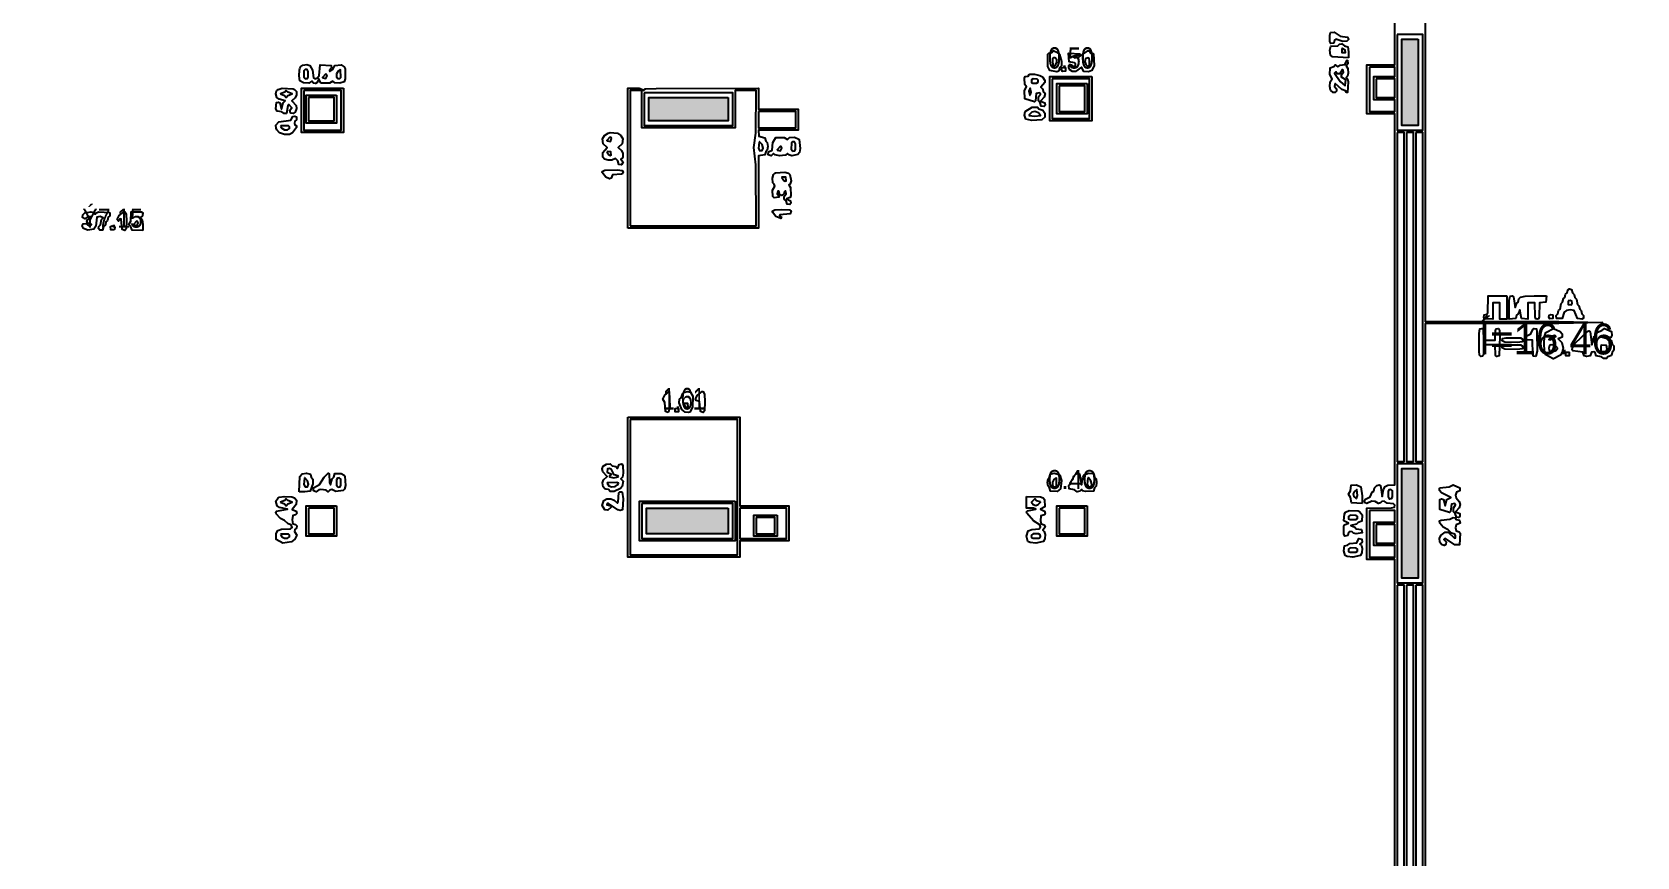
# Model space of a CAD drawing. Header units: millimetres. Extents: x 0 to 150324, y -100295 to 111760.
# Drawn here: x 43637 to 66946, y 31988 to 43958 of the extents above; entities that cross this region are included whole.
import ezdxf
from ezdxf.enums import TextEntityAlignment as Align

# ---------------------------------------------------------------- set-up
doc = ezdxf.new("R2010")
doc.units = ezdxf.units.MM
for name, color, linetype in [('A-PLAN-GRAPHICS', 7, 'Continuous'), ('A-RASTER-UNDERLAY', 8, 'Continuous'), ('A-TEXT-OCR', 3, 'Continuous'), ('A-WALLS-FILL', 9, 'Continuous'), ('A-WALLS-OUTLINE', 8, 'Continuous')]:
    doc.layers.add(name, color=color, linetype=linetype)
picture_1 = doc.add_image_def('image1.png', size_in_pixel=(2463, 3095))

msp = doc.modelspace()

# ---------------------------------------------------------------- hatches: boundary and pattern name
at = {"layer": 'A-WALLS-FILL'}
h = msp.add_hatch(color=9, dxfattribs=at)
h.paths.add_polyline_path([(50190, 13445), (50190, 13073), (49953, 13073), (49953, 13445), (50072, 13445)])
h.paths.add_polyline_path([(25840, 21302), (25840, 18220), (25603, 18220), (25603, 21302), (25722, 21302)])
h.paths.add_polyline_path([(64042, 21844), (64042, 18288), (63839, 18288), (63839, 21844), (63940, 21844)])
h.paths.add_polyline_path([(35391, 21370), (31801, 21370), (31801, 21878), (31936, 21878), (31936, 21505), (35221, 21505), (35221, 21810), (35391, 21810), (35391, 21590)])
h.paths.add_polyline_path([(57810, 21370), (54153, 21370), (54153, 21912), (54390, 21912), (54390, 21505), (57641, 21505), (57641, 21912), (57810, 21912), (57810, 21641)])
h.paths.add_polyline_path([(25840, 24181), (25840, 22487), (25603, 22487), (25603, 24181), (25722, 24181)])
h.paths.add_polyline_path([(64042, 24181), (64042, 22792), (63839, 22792), (63839, 24181), (63940, 24181)])
h.paths.add_polyline_path([(63771, 26077), (63771, 24350), (57810, 24350), (57810, 23165), (57676, 23168), (57569, 23196), (57269, 23199), (57269, 27805), (54390, 27805), (54390, 23199), (54153, 23199), (54153, 28042), (57269, 28042), (57269, 30717), (57506, 30717), (57506, 24486), (57878, 24486), (57878, 24587), (63534, 24587), (63534, 26077), (63652, 26077)])
h.paths.add_polyline_path([(25840, 26619), (26077, 26619), (26077, 24587), (31936, 24587), (31936, 23300), (31801, 23300), (31801, 24350), (25840, 24350), (25840, 25485)])
h.paths.add_polyline_path([(35323, 27838), (35323, 23300), (35086, 23300), (35086, 27601), (32241, 27601), (32241, 23300), (32139, 23300), (32139, 27838), (33731, 27838)])
h.paths.add_polyline_path([(41656, 24892), (41656, 25739), (41980, 25733), (42032, 25720), (42048, 25694), (42062, 24892), (41859, 24892)])
h.paths.add_polyline_path([(48091, 25739), (48091, 24892), (47650, 24892), (47650, 25739), (47871, 25739)])
h.paths.add_polyline_path([(36949, 25502), (36949, 25129), (35865, 25129), (35865, 25502), (36407, 25502)])
h.paths.add_polyline_path([(52900, 25129), (52900, 25502), (53786, 25499), (53959, 25477), (53980, 25403), (53983, 25129), (53442, 25129)])
h.paths.add_polyline_path([(26077, 34375), (26077, 29498), (25840, 29498), (25840, 34375), (25959, 34375)])
h.paths.add_polyline_path([(63771, 31056), (63771, 29769), (63534, 29769), (63534, 31056), (63652, 31056)])
h.paths.add_polyline_path([(32106, 30954), (32106, 30615), (26247, 30615), (26247, 30954), (29176, 30954)])
h.paths.add_polyline_path([(37050, 30954), (37050, 30615), (35797, 30615), (35797, 30954), (36424, 30954)])
h.paths.add_polyline_path([(53746, 31056), (53746, 30683), (52561, 30683), (52561, 31056), (53154, 31056)])
h.paths.add_polyline_path([(26077, 37490), (26077, 35560), (25840, 35560), (25840, 37490), (25959, 37490)])
h.paths.add_polyline_path([(63771, 37626), (63771, 36034), (63534, 36034), (63534, 37626), (63652, 37626)])
h.paths.add_polyline_path([(37016, 37050), (37016, 36678), (35865, 36678), (35865, 37050), (36441, 37050)])
h.paths.add_polyline_path([(53746, 37050), (53746, 36678), (52561, 36678), (52561, 37050), (53154, 37050)])
h.paths.add_polyline_path([(26077, 43451), (26077, 42469), (25840, 42469), (25840, 43451), (25959, 43451)])
h.paths.add_polyline_path([(63771, 43857), (63771, 42604), (63534, 42604), (63534, 43857), (63652, 43857)])
h.paths.add_polyline_path([(37016, 43011), (37016, 42672), (35865, 42672), (35865, 43011), (36441, 43011)])
h.paths.add_polyline_path([(53746, 43011), (53746, 42672), (52595, 42672), (52595, 43011), (53171, 43011)])
h.paths.add_polyline_path([(26077, 49750), (26077, 48429), (25840, 48429), (25840, 49750), (25959, 49750)])
h.paths.add_polyline_path([(37016, 49005), (37016, 48633), (35865, 48633), (35865, 49005), (36441, 49005)])
h.paths.add_polyline_path([(53746, 49005), (53746, 48633), (52595, 48633), (52595, 49005), (53171, 49005)])
h.paths.add_polyline_path([(63771, 51376), (63771, 48836), (63534, 48836), (63534, 51376), (63652, 51376)])
h.paths.add_polyline_path([(32410, 49141), (32410, 48937), (26247, 48937), (26247, 49141), (29329, 49141)])
h.paths.add_polyline_path([(26077, 52697), (26077, 51681), (25840, 51681), (25840, 52697), (25959, 52697)])
h.paths.add_polyline_path([(63534, 52764), (63537, 54342), (63545, 54655), (63566, 54816), (63568, 55169), (64956, 55169), (64956, 54932), (63771, 54932), (63771, 52764), (63652, 52764)])
h.paths.add_polyline_path([(41995, 54559), (41995, 53713), (41656, 53713), (41656, 54559), (41825, 54559)])
h.paths.add_polyline_path([(48023, 54559), (48023, 53713), (47650, 53713), (47650, 54559), (47837, 54559)])
h.paths.add_polyline_path([(37016, 54221), (35865, 54221), (35873, 54530), (35889, 54569), (35936, 54583), (37016, 54593), (37016, 54407)])
h.paths.add_polyline_path([(53746, 54593), (53746, 54221), (52595, 54221), (52595, 54593), (53171, 54593)])
h.paths.add_polyline_path([(25265, 55169), (26077, 55169), (26077, 54627), (25840, 54627), (25840, 54932), (25265, 54932), (25265, 55050)])
h.paths.add_polyline_path([(22860, 54932), (22860, 58894), (25840, 58894), (25840, 59707), (26077, 59707), (26077, 58657), (23097, 58657), (23097, 55169), (24113, 55169), (24113, 54932), (23487, 54932)])
h.paths.add_polyline_path([(63737, 59944), (63974, 59944), (63974, 58860), (66988, 58860), (66988, 54932), (66142, 54932), (66142, 55135), (66751, 55135), (66751, 58623), (63737, 58623), (63737, 59284)])
h.paths.add_polyline_path([(29159, 55440), (29159, 55338), (26247, 55338), (26247, 55440), (27703, 55440)])
h.paths.add_polyline_path([(35425, 55440), (35425, 55338), (29701, 55338), (29701, 55440), (32563, 55440)])
h.paths.add_polyline_path([(35933, 56422), (35933, 55338), (35594, 55338), (35594, 56422), (35763, 56422)])
h.paths.add_polyline_path([(35933, 57878), (35594, 57878), (35594, 76640), (26077, 76640), (26077, 74778), (25840, 74778), (25840, 76945), (25129, 76945), (25129, 77182), (26247, 77182), (26247, 76877), (35729, 76877), (35729, 76979), (35933, 76979), (35933, 76877), (40505, 76877), (40505, 76640), (35933, 76640), (35933, 67259)])
h.paths.add_polyline_path([(68512, 66853), (68851, 66853), (68851, 58454), (71696, 58454), (71696, 58318), (68851, 58318), (68851, 57980), (68758, 57988), (68749, 58081), (68512, 58081), (68512, 62467)])
h.paths.add_polyline_path([(54356, 58014), (54119, 58014), (54116, 58583), (54107, 58646), (54076, 58666), (54063, 58902), (54051, 76606), (50758, 76608), (48903, 76638), (45381, 76640), (45381, 76877), (49014, 76875), (51084, 76845), (54966, 76843), (54966, 76606), (54356, 76606), (54356, 64855), (54153, 64855), (54153, 64381), (54356, 64381), (54356, 58454), (54830, 58454), (54830, 58318), (54356, 58318), (54356, 58166)])
h.paths.add_polyline_path([(60079, 58454), (60079, 58318), (56015, 58318), (56015, 58454), (58047, 58454)])
h.paths.add_polyline_path([(63771, 58454), (63771, 58318), (60655, 58318), (60655, 58454), (62213, 58454)])
h.paths.add_polyline_path([(32512, 58488), (32512, 58386), (26247, 58386), (26247, 58488), (29379, 58488)])
h.paths.add_polyline_path([(35425, 58488), (35425, 58386), (33562, 58386), (33562, 58488), (34493, 58488)])
h.paths.add_polyline_path([(26077, 65634), (26077, 63195), (25840, 63195), (25840, 65634), (25959, 65634)])
h.paths.add_polyline_path([(63974, 64855), (63974, 63432), (63737, 63432), (63737, 64855), (63856, 64855)])
h.paths.add_polyline_path([(45381, 65871), (45381, 65634), (42672, 65634), (42672, 65871), (44027, 65871)])
h.paths.add_polyline_path([(63974, 66480), (63974, 65938), (63737, 65938), (63737, 66480), (63856, 66480)])
h.paths.add_polyline_path([(71188, 76437), (71188, 66074), (71086, 66074), (71086, 76437), (71137, 76437)])
h.paths.add_polyline_path([(26077, 71323), (26077, 69122), (25840, 69122), (25840, 71323), (25959, 71323)])
h.paths.add_polyline_path([(63974, 71730), (63974, 69935), (63737, 69935), (63737, 71730), (63856, 71730)])
h.paths.add_polyline_path([(56151, 76843), (63974, 76843), (63974, 75218), (63737, 75218), (63737, 76606), (56151, 76606), (56151, 76725)])
h.paths.add_polyline_path([(42266, 76132), (42266, 76471), (42425, 76468), (42467, 76454), (42490, 76422), (42503, 76132), (42384, 76132)])
h.paths.add_polyline_path([(47549, 76471), (47549, 76132), (47312, 76132), (47312, 76471), (47430, 76471)])
h.paths.add_polyline_path([(74337, 76843), (74337, 76606), (70477, 76606), (70477, 76843), (72407, 76843)])
h.paths.add_polyline_path([(41758, 86631), (41995, 86631), (41995, 76877), (44196, 76877), (44196, 76640), (41656, 76640), (41656, 76877), (41758, 76877), (41758, 81754)])
h.paths.add_polyline_path([(22725, 79417), (22962, 79417), (22962, 77182), (23978, 77182), (23978, 76945), (22725, 76945), (22725, 78181)])
h.paths.add_polyline_path([(23470, 78334), (23470, 78097), (23131, 78097), (23131, 78334), (23300, 78334)])
h.paths.add_polyline_path([(41588, 78334), (41588, 78097), (41283, 78097), (41283, 78334), (41436, 78334)])
h.paths.add_polyline_path([(22725, 81585), (22725, 91000), (24282, 91000), (24282, 90763), (22962, 90763), (22962, 81585), (22843, 81585)])
h.paths.add_polyline_path([(51545, 84836), (51545, 81957), (51308, 81957), (51308, 84836), (51427, 84836)])
h.paths.add_polyline_path([(19643, 84159), (19643, 82431), (19507, 82431), (19507, 84159), (19575, 84159)])
h.paths.add_polyline_path([(23436, 84497), (23436, 84260), (23131, 84260), (23131, 84497), (23283, 84497)])
h.paths.add_polyline_path([(41588, 84497), (41588, 84260), (41283, 84260), (41283, 84497), (41436, 84497)])
h.paths.add_polyline_path([(51139, 84497), (51139, 84260), (50834, 84260), (50834, 84497), (50986, 84497)])
h.paths.add_polyline_path([(35120, 91000), (41995, 91000), (41995, 88629), (41758, 88629), (41758, 90763), (35120, 90763), (35120, 90881)])
h.paths.add_polyline_path([(23470, 90593), (23470, 90289), (23131, 90289), (23131, 90593), (23300, 90593)])
h.paths.add_polyline_path([(29464, 90593), (29464, 90289), (29227, 90289), (29227, 90593), (29345, 90593)])
h.paths.add_polyline_path([(35458, 90593), (35458, 90289), (35255, 90289), (35255, 90593), (35357, 90593)])
h.paths.add_polyline_path([(38473, 90593), (38473, 90289), (38235, 90289), (38235, 90593), (38354, 90593)])
h.paths.add_polyline_path([(41588, 90593), (41588, 90289), (41250, 90289), (41250, 90593), (41419, 90593)])
h.paths.add_polyline_path([(19643, 91000), (19643, 90763), (15917, 90763), (15917, 91000), (17780, 91000)])
h.paths.add_polyline_path([(29566, 91000), (29566, 90763), (26247, 90763), (26247, 91000), (27906, 91000)])
h.paths.add_polyline_path([(33155, 91000), (33155, 90763), (31530, 90763), (31530, 91000), (32343, 91000)])
h.paths.add_polyline_path([(37863, 99941), (37863, 99703), (34578, 99703), (34578, 99941), (36220, 99941)])

# ---------------------------------------------------------------- linework, layer by layer
at = {"layer": 'A-PLAN-GRAPHICS'}
for points in [[(63873, 49208), (63873, 39759), (65811, 39758), (66446, 39743), (65811, 39727), (63873, 39726), (63873, 24282), (64143, 24282), (64143, 23029), (65397, 23029), (65397, 20388), (64143, 20388), (64143, 18762), (66107, 18761), (66751, 18745), (66107, 18730), (64143, 18728), (64139, 10613)], [(63432, 30954), (63432, 36305), (63026, 36305), (63026, 37050), (63383, 37053), (63425, 37063), (63432, 37092), (63413, 37114), (63317, 37123), (63274, 37151), (63243, 37148), (63223, 37125), (63195, 37118), (63146, 37147), (63095, 37151), (63026, 37118), (63000, 37126), (62992, 37152), (63006, 37182), (63073, 37214), (63099, 37279), (63124, 37298), (63137, 37345), (63171, 37379), (63202, 37389), (63221, 37378), (63246, 37219), (63267, 37321), (63289, 37363), (63331, 37385), (63432, 37389), (63432, 42774), (63026, 42774), (63026, 43485), (63432, 43485), (63432, 48903)]]:
    msp.add_lwpolyline(points, dxfattribs=at)
for points in [[(62755, 43850), (62735, 43827), (62676, 43824), (62573, 43856), (62555, 43841), (62543, 43798), (62503, 43791), (62486, 43824), (62485, 43914), (62495, 43953), (62548, 43957), (62636, 43899), (62743, 43885), (62755, 43857)], [(63466, 43925), (63466, 42537), (63839, 42537), (63839, 43925), (63652, 43925)], [(58475, 43688), (58522, 43668), (58560, 43631), (58590, 43533), (58588, 43467), (58560, 43441), (58548, 43393), (58519, 43384), (58417, 43401), (58392, 43457), (58392, 43636), (58405, 43652), (58447, 43661), (58466, 43687)], [(59055, 43644), (59061, 43476), (59031, 43402), (58979, 43384), (58912, 43387), (58881, 43451), (58794, 43387), (58749, 43387), (58712, 43409), (58693, 43444), (58696, 43473), (58730, 43483), (58773, 43451), (58787, 43460), (58792, 43492), (58777, 43514), (58698, 43529), (58691, 43654), (58856, 43643), (58845, 43625), (58764, 43611), (58761, 43594), (58779, 43585), (58845, 43601), (58973, 43688), (58990, 43685), (59006, 43659), (59050, 43649)], [(62755, 43586), (62526, 43599), (62498, 43622), (62484, 43696), (62499, 43752), (62600, 43761), (62629, 43785), (62659, 43789), (62697, 43761), (62746, 43747), (62755, 43671)], [(62661, 43718), (62662, 43663), (62715, 43660), (62707, 43694), (62666, 43720)], [(47524, 43429), (47539, 43461), (47569, 43479), (47626, 43486), (47673, 43472), (47711, 43404), (47724, 43297), (47745, 43282), (47782, 43294), (47807, 43329), (47820, 43485), (47980, 43476), (47988, 43442), (47956, 43403), (47964, 43389), (48005, 43415), (48032, 43476), (48127, 43481), (48169, 43456), (48185, 43424), (48186, 43279), (48168, 43238), (48106, 43216), (48034, 43221), (48006, 43248), (47956, 43218), (47843, 43217), (47824, 43228), (47803, 43282), (47780, 43228), (47755, 43214), (47725, 43219), (47701, 43248), (47657, 43218), (47579, 43220), (47528, 43253), (47516, 43323), (47520, 43406)], [(47609, 43282), (47636, 43286), (47648, 43310), (47648, 43389), (47631, 43415), (47602, 43415), (47586, 43398), (47585, 43310), (47602, 43283)], [(48112, 43415), (48081, 43393), (48059, 43352), (48059, 43310), (48079, 43284), (48105, 43283), (48121, 43301), (48117, 43413)], [(58466, 43453), (58497, 43475), (58520, 43516), (58520, 43558), (58499, 43584), (58473, 43585), (58458, 43567), (58462, 43455)], [(58649, 43442), (58649, 43392), (58602, 43389), (58590, 43411), (58595, 43439), (58617, 43451), (58645, 43446)], [(58981, 43454), (58994, 43483), (58995, 43547), (58989, 43574), (58970, 43586), (58935, 43570), (58927, 43532), (58940, 43489), (58975, 43454)], [(62744, 43551), (62750, 43499), (62721, 43468), (62749, 43432), (62754, 43362), (62743, 43320), (62721, 43299), (62741, 43280), (62751, 43238), (62745, 43084), (62730, 43080), (62712, 43107), (62659, 43127), (62563, 43212), (62553, 43169), (62581, 43136), (62584, 43101), (62566, 43082), (62537, 43082), (62498, 43115), (62486, 43167), (62490, 43235), (62518, 43282), (62487, 43343), (62490, 43438), (62546, 43460), (62566, 43483), (62603, 43453), (62634, 43479), (62706, 43489), (62738, 43553)], [(62710, 43182), (62717, 43266), (62655, 43303), (62658, 43339), (62687, 43378), (62682, 43407), (62668, 43417), (62631, 43352), (62593, 43354), (62571, 43381), (62553, 43364), (62638, 43243), (62708, 43181)], [(63060, 43451), (63060, 42807), (63432, 42807), (63432, 42977), (63127, 42977), (63127, 43315), (63432, 43315), (63432, 43451), (63246, 43451)], [(47447, 43127), (47476, 43094), (47479, 43047), (47456, 43003), (47408, 42960), (47471, 42892), (47478, 42851), (47458, 42797), (47427, 42777), (47390, 42780), (47382, 42826), (47412, 42861), (47364, 42907), (47350, 42890), (47331, 42778), (47296, 42775), (47263, 42802), (47195, 42810), (47177, 42844), (47186, 42935), (47217, 42943), (47237, 42932), (47261, 42841), (47285, 42933), (47312, 42960), (47225, 42986), (47193, 43011), (47176, 43061), (47188, 43107), (47210, 43127), (47270, 43143), (47431, 43134)], [(48158, 43146), (48158, 42503), (47549, 42503), (47549, 43146), (47854, 43146)], [(47855, 43294), (47905, 43285), (47921, 43326), (47913, 43345), (47897, 43347), (47855, 43299)], [(52290, 41114), (52290, 43146), (52455, 43143), (52493, 43132), (52510, 43112), (52548, 43134), (52700, 43142), (54187, 43146), (54187, 42841), (54762, 42841), (54762, 42537), (54187, 42537), (54192, 42448), (54282, 42424), (54293, 42377), (54315, 42354), (54322, 42299), (54315, 42245), (54293, 42222), (54282, 42175), (54187, 42164), (54187, 41114), (53238, 41114)], [(58131, 43348), (58197, 43350), (58274, 43330), (58311, 43308), (58348, 43257), (58345, 43227), (58290, 43161), (58312, 43136), (58325, 43085), (58351, 43065), (58336, 43012), (58285, 42956), (58347, 42931), (58351, 42897), (58336, 42878), (58293, 42884), (58280, 42933), (58254, 42960), (58256, 43017), (58284, 43059), (58269, 43076), (58223, 43066), (58213, 42962), (58197, 42945), (58054, 42988), (58051, 43113), (58081, 43163), (58054, 43199), (58049, 43288), (58062, 43312), (58105, 43320), (58120, 43342)], [(58132, 43045), (58149, 43087), (58135, 43145), (58115, 43104), (58129, 43045)], [(58151, 43261), (58153, 43229), (58171, 43216), (58228, 43216), (58249, 43234), (58249, 43261), (58235, 43277), (58179, 43281), (58153, 43267)], [(59030, 43315), (59030, 42672), (58420, 42672), (58420, 43315), (58725, 43315)], [(58454, 43282), (58454, 42706), (58996, 42706), (58996, 43282), (58725, 43282)], [(58962, 43214), (58962, 42774), (58522, 42774), (58522, 43214), (58742, 43214)], [(58555, 43180), (58555, 42807), (58928, 42807), (58928, 43180), (58742, 43180)], [(63161, 43282), (63161, 43011), (63432, 43011), (63432, 43282), (63297, 43282)], [(47244, 43061), (47305, 43038), (47329, 43011), (47352, 43038), (47413, 43061), (47351, 43087), (47329, 43112), (47307, 43087), (47244, 43064)], [(47583, 43112), (47583, 42537), (48125, 42537), (48125, 43112), (47854, 43112)], [(48057, 43045), (48057, 42638), (47617, 42638), (47617, 43045), (47837, 43045)], [(47650, 43011), (47650, 42672), (48023, 42672), (48023, 43011), (47837, 43011)], [(52324, 41148), (54153, 41148), (54148, 42033), (54119, 42283), (54148, 42494), (54153, 43112), (53848, 43112), (53848, 42570), (52493, 42570), (52493, 43112), (52324, 43112), (52324, 42130)], [(52527, 43078), (52527, 42604), (53814, 42604), (53814, 43078), (53171, 43078)], [(47180, 42562), (47175, 42606), (47219, 42654), (47397, 42678), (47426, 42734), (47454, 42739), (47476, 42728), (47478, 42686), (47454, 42665), (47447, 42638), (47454, 42611), (47478, 42599), (47479, 42573), (47421, 42495), (47376, 42474), (47301, 42470), (47232, 42496), (47193, 42538)], [(54187, 42807), (54187, 42570), (54729, 42570), (54729, 42807), (54458, 42807)], [(58069, 42697), (58049, 42751), (58063, 42805), (58164, 42870), (58241, 42868), (58258, 42846), (58320, 42824), (58348, 42782), (58347, 42724), (58301, 42684), (58158, 42674), (58069, 42697)], [(58115, 42749), (58200, 42740), (58285, 42749), (58255, 42787), (58200, 42807), (58156, 42794), (58117, 42757)], [(47246, 42593), (47265, 42562), (47305, 42539), (47349, 42539), (47377, 42559), (47378, 42585), (47360, 42600), (47249, 42597)], [(52034, 42499), (52138, 42490), (52188, 42457), (52216, 42411), (52206, 42337), (52149, 42283), (52197, 42239), (52218, 42196), (52216, 42139), (52189, 42113), (52223, 42070), (52199, 42030), (52161, 42039), (52143, 42090), (52109, 42123), (52060, 42100), (52004, 42098), (51953, 42112), (51926, 42144), (51926, 42213), (51991, 42283), (51934, 42337), (51924, 42411), (51952, 42457), (52002, 42490)], [(51987, 42380), (52036, 42370), (52053, 42412), (52045, 42431), (52029, 42432), (51986, 42385)], [(54780, 42399), (54795, 42269), (54784, 42209), (54761, 42180), (54671, 42165), (54627, 42177), (54610, 42198), (54579, 42172), (54494, 42164), (54430, 42175), (54407, 42198), (54374, 42165), (54328, 42179), (54331, 42223), (54384, 42244), (54397, 42354), (54438, 42429), (54560, 42431), (54610, 42401), (54638, 42427), (54710, 42433), (54776, 42405)], [(63466, 42503), (63466, 37727), (63568, 37727), (63568, 42503), (63517, 42503)], [(63602, 42503), (63602, 37727), (63703, 37727), (63703, 42503), (63652, 42503)], [(63737, 42503), (63737, 37727), (63839, 37727), (63839, 42503), (63788, 42503)], [(51987, 42219), (52014, 42176), (52035, 42165), (52048, 42172), (52045, 42223), (51989, 42224)], [(54196, 42367), (54187, 42271), (54206, 42233), (54243, 42238), (54254, 42275), (54241, 42325), (54204, 42366)], [(54459, 42244), (54509, 42235), (54525, 42276), (54517, 42296), (54501, 42297), (54459, 42250)], [(54687, 42232), (54714, 42236), (54727, 42260), (54727, 42339), (54709, 42366), (54680, 42366), (54665, 42348), (54663, 42260), (54680, 42233)], [(51916, 41934), (51957, 41955), (52140, 41960), (52209, 41952), (52222, 41927), (52218, 41907), (52199, 41897), (52068, 41887), (52048, 41837), (52022, 41827), (51970, 41854), (51916, 41922)], [(54435, 41914), (54570, 41924), (54624, 41911), (54645, 41892), (54660, 41801), (54647, 41757), (54627, 41741), (54655, 41701), (54659, 41588), (54647, 41559), (54593, 41537), (54655, 41508), (54659, 41474), (54644, 41456), (54602, 41461), (54588, 41511), (54562, 41534), (54562, 41574), (54592, 41611), (54579, 41656), (54564, 41646), (54554, 41600), (54525, 41588), (54500, 41597), (54485, 41649), (54467, 41652), (54458, 41611), (54490, 41579), (54482, 41561), (54417, 41555), (54394, 41571), (54393, 41662), (54424, 41724), (54417, 41751), (54395, 41770), (54392, 41840), (54407, 41892), (54426, 41911)], [(54527, 41847), (54554, 41804), (54575, 41793), (54588, 41800), (54585, 41851), (54529, 41851)], [(44767, 41338), (44767, 41293), (44743, 41274), (44733, 41226), (44709, 41206), (44701, 41162), (44675, 41138), (44658, 41086), (44619, 41083), (44603, 41108), (44607, 41138), (44631, 41163), (44643, 41240), (44670, 41264), (44628, 41283), (44576, 41273), (44562, 41144), (44533, 41096), (44445, 41083), (44386, 41106), (44366, 41148), (44380, 41177), (44419, 41179), (44461, 41148), (44501, 41165), (44445, 41187), (44433, 41209), (44442, 41241), (44494, 41257), (44494, 41277), (44451, 41282), (44405, 41250), (44369, 41267), (44373, 41305), (44401, 41335), (44491, 41350), (44535, 41338), (44552, 41317), (44569, 41337), (44607, 41348), (44762, 41342)], [(44981, 41353), (45003, 41317), (45009, 41216), (45004, 41101), (44983, 41081), (44947, 41095), (44929, 41245), (44914, 41246), (44893, 41216), (44873, 41237), (44903, 41297), (44969, 41352)], [(45246, 41080), (45092, 41086), (45068, 41143), (45043, 41165), (45073, 41215), (45077, 41351), (45161, 41351), (45222, 41348), (45244, 41333), (45240, 41293), (45212, 41267), (45238, 41236), (45246, 41164)], [(54388, 41358), (54424, 41379), (54525, 41385), (54640, 41380), (54660, 41360), (54646, 41323), (54496, 41306), (54495, 41290), (54524, 41272), (54512, 41251), (54440, 41281), (54389, 41346)], [(44831, 41089), (44780, 41089), (44777, 41136), (44799, 41148), (44827, 41143), (44839, 41121), (44834, 41092)], [(45112, 41161), (45162, 41151), (45178, 41192), (45170, 41212), (45154, 41213), (45112, 41166)], [(65058, 40132), (65058, 39793), (64956, 39793), (64956, 40030), (64855, 40030), (64855, 39793), (64747, 39795), (64721, 39813), (64728, 39853), (64769, 39863), (64782, 39882), (64787, 40132), (64922, 40132)], [(65634, 40132), (65625, 40039), (65532, 40030), (65529, 39824), (65519, 39799), (65498, 39793), (65477, 39799), (65467, 39824), (65464, 40030), (65363, 40030), (65363, 39793), (65268, 39803), (65244, 39929), (65220, 39868), (65198, 39851), (65187, 39804), (65092, 39793), (65093, 40069), (65104, 40125), (65134, 40132), (65154, 40117), (65176, 39963), (65200, 40024), (65224, 40041), (65233, 40088), (65254, 40110), (65324, 40127), (65455, 40132)], [(65776, 39804), (65772, 39847), (65796, 39868), (65808, 39919), (65830, 39939), (65844, 40021), (65866, 40040), (65878, 40092), (65900, 40108), (65910, 40156), (65933, 40176), (65941, 40217), (65966, 40233), (65998, 40225), (66011, 40176), (66037, 40152), (66045, 40108), (66069, 40083), (66081, 40006), (66103, 39987), (66115, 39935), (66137, 39919), (66147, 39871), (66172, 39847), (66172, 39808), (66145, 39794), (66084, 39800), (66033, 39919), (65980, 39929), (65925, 39920), (65888, 39895), (65861, 39801), (65780, 39800)], [(65727, 39853), (65727, 39802), (65680, 39799), (65668, 39821), (65673, 39849), (65695, 39861), (65723, 39856)], [(65947, 40056), (65947, 40005), (65994, 40002), (66006, 40024), (66001, 40052), (65979, 40064), (65951, 40059)], [(64938, 39655), (64951, 39628), (64956, 39549), (64944, 39259), (64914, 39252), (64894, 39266), (64889, 39421), (64719, 39421), (64716, 39275), (64706, 39256), (64677, 39252), (64660, 39268), (64653, 39326), (64653, 39583), (64664, 39650), (64693, 39657), (64713, 39643), (64719, 39489), (64889, 39489), (64892, 39635), (64902, 39653), (64931, 39657)], [(65473, 39252), (65443, 39257), (65433, 39282), (65430, 39489), (65351, 39491), (65329, 39515), (65336, 39547), (65406, 39580), (65434, 39644), (65453, 39657), (65486, 39650), (65495, 39609), (65497, 39326), (65480, 39254)], [(65730, 39218), (65624, 39276), (65605, 39335), (65600, 39438), (65605, 39541), (65624, 39599), (65735, 39658), (65832, 39611), (65863, 39578), (65863, 39532), (65803, 39509), (65854, 39454), (65873, 39373), (65863, 39315), (65836, 39270), (65735, 39218)], [(66004, 39346), (66009, 39383), (66046, 39439), (66233, 39616), (66249, 39621), (66269, 39606), (66294, 39421), (66325, 39540), (66375, 39605), (66436, 39627), (66475, 39658), (66575, 39613), (66581, 39553), (66567, 39526), (66528, 39526), (66479, 39555), (66413, 39539), (66499, 39517), (66524, 39494), (66570, 39483), (66587, 39431), (66611, 39406), (66612, 39340), (66587, 39309), (66576, 39264), (66524, 39246), (66504, 39223), (66465, 39219), (66431, 39246), (66355, 39259), (66339, 39307), (66323, 39318), (66286, 39311), (66266, 39259), (66215, 39252), (66182, 39262), (66161, 39313), (66014, 39334)], [(65295, 39489), (65282, 39463), (65213, 39455), (65028, 39458), (64991, 39480), (64996, 39510), (65047, 39521), (65257, 39520), (65294, 39497)], [(65295, 39387), (65282, 39361), (65213, 39354), (65028, 39356), (64991, 39378), (64996, 39408), (65047, 39419), (65257, 39418), (65294, 39395)], [(65792, 39376), (65760, 39411), (65701, 39421), (65675, 39412), (65667, 39370), (65675, 39328), (65701, 39319), (65763, 39333), (65792, 39365)], [(65768, 39546), (65750, 39556), (65710, 39546), (65669, 39496), (65692, 39490), (65708, 39515), (65769, 39539)], [(66421, 39412), (66421, 39328), (66501, 39324), (66514, 39358), (66506, 39412), (66426, 39416)], [(65964, 39311), (65964, 39260), (65913, 39260), (65913, 39311), (65960, 39314)], [(52874, 38439), (52838, 38453), (52827, 38583), (52798, 38629), (52828, 38689), (52890, 38743), (52899, 38521), (52881, 38441)], [(53169, 38436), (53124, 38442), (53073, 38481), (53035, 38577), (53038, 38629), (53064, 38650), (53087, 38711), (53117, 38734), (53154, 38743), (53200, 38732), (53232, 38674), (53230, 38513), (53189, 38444)], [(53381, 38745), (53402, 38705), (53408, 38591), (53403, 38462), (53382, 38439), (53346, 38453), (53331, 38599), (53284, 38613), (53274, 38636), (53300, 38687), (53368, 38744)], [(53027, 38498), (53027, 38447), (52976, 38447), (52976, 38498), (53023, 38501)], [(53104, 38562), (53132, 38519), (53153, 38508), (53166, 38515), (53162, 38566), (53107, 38566)], [(52290, 38371), (53916, 38371), (53916, 37084), (54627, 37084), (54627, 36576), (53916, 36576), (53916, 36339), (52290, 36339), (52290, 37355)], [(52324, 38337), (52324, 36373), (53882, 36373), (53882, 38337), (53103, 38337)], [(47515, 37287), (47528, 37511), (47561, 37548), (47624, 37558), (47681, 37544), (47689, 37500), (47713, 37471), (47717, 37401), (47676, 37296), (47600, 37287)], [(48178, 37515), (48190, 37378), (48176, 37324), (48157, 37304), (48049, 37289), (47990, 37321), (47960, 37312), (47938, 37287), (47909, 37312), (47833, 37321), (47800, 37316), (47763, 37288), (47724, 37299), (47726, 37345), (47810, 37395), (47881, 37500), (47939, 37556), (47950, 37549), (47958, 37424), (47972, 37389), (47994, 37475), (48018, 37500), (48035, 37552), (48127, 37554), (48169, 37529)], [(51955, 37332), (51930, 37360), (51922, 37419), (51938, 37459), (51991, 37507), (51926, 37577), (51919, 37619), (51932, 37658), (51978, 37688), (52034, 37692), (52063, 37665), (52114, 37653), (52138, 37626), (52163, 37685), (52204, 37692), (52219, 37667), (52221, 37558), (52212, 37498), (52189, 37473), (52222, 37439), (52208, 37364), (52182, 37334), (52093, 37289), (52034, 37292), (52008, 37318), (51972, 37324)], [(52154, 37505), (52145, 37519), (52093, 37535), (52053, 37609), (52022, 37625), (51996, 37620), (51991, 37570), (52053, 37544), (52022, 37517), (52023, 37502), (52087, 37490), (52151, 37502)], [(58566, 37529), (58589, 37452), (58575, 37330), (58524, 37291), (58427, 37297), (58415, 37345), (58393, 37368), (58386, 37423), (58393, 37477), (58415, 37500), (58424, 37544), (58480, 37558), (58555, 37540)], [(59056, 37548), (59068, 37500), (59090, 37477), (59097, 37423), (59090, 37368), (59068, 37345), (59055, 37296), (58939, 37289), (58894, 37301), (58877, 37321), (58855, 37296), (58815, 37288), (58778, 37316), (58702, 37328), (58696, 37379), (58720, 37399), (58728, 37443), (58754, 37464), (58768, 37514), (58802, 37548), (58834, 37558), (58852, 37547), (58877, 37389), (58898, 37490), (58920, 37532), (58981, 37557), (59052, 37552)], [(63466, 37694), (63466, 35966), (63839, 35966), (63839, 37694), (63652, 37694)], [(47592, 37490), (47583, 37394), (47602, 37357), (47639, 37361), (47650, 37398), (47637, 37448), (47600, 37489)], [(48083, 37355), (48110, 37359), (48123, 37383), (48121, 37471), (48098, 37490), (48071, 37486), (48059, 37462), (48059, 37383), (48076, 37357)], [(51988, 37412), (52016, 37372), (52053, 37358), (52108, 37364), (52140, 37390), (52152, 37411), (52130, 37420), (51992, 37416)], [(58509, 37488), (58478, 37466), (58456, 37426), (58456, 37383), (58476, 37357), (58502, 37357), (58518, 37374), (58514, 37486)], [(58972, 37490), (58963, 37394), (58981, 37357), (59018, 37361), (59030, 37398), (59016, 37448), (58979, 37489)], [(62958, 37118), (62800, 37125), (62784, 37205), (62755, 37253), (62784, 37302), (62798, 37381), (62874, 37388), (62937, 37358), (62958, 37229)], [(62875, 37188), (62890, 37234), (62878, 37319), (62839, 37288), (62824, 37255), (62836, 37220), (62869, 37189)], [(63357, 37186), (63384, 37190), (63396, 37214), (63395, 37302), (63372, 37321), (63345, 37317), (63333, 37293), (63333, 37214), (63350, 37187)], [(64082, 37343), (64220, 37360), (64279, 37389), (64375, 37343), (64375, 37299), (64324, 37281), (64313, 37240), (64322, 37199), (64367, 37146), (64381, 37101), (64367, 37056), (64313, 36996), (64372, 36974), (64375, 36927), (64353, 36915), (64325, 36920), (64308, 36972), (64284, 36995), (64282, 37050), (64313, 37098), (64297, 37115), (64251, 37105), (64241, 37002), (64226, 36984), (64083, 37028), (64085, 37177), (64110, 37186), (64136, 37175), (64160, 37084), (64184, 37175), (64245, 37203), (64110, 37270), (64080, 37307), (64078, 37339)], [(47226, 37208), (47297, 37219), (47412, 37213), (47448, 37200), (47476, 37166), (47475, 37103), (47413, 37029), (47473, 37008), (47480, 36970), (47464, 36952), (47423, 36941), (47413, 36881), (47423, 36821), (47464, 36810), (47480, 36791), (47478, 36759), (47454, 36739), (47447, 36711), (47481, 36657), (47451, 36597), (47403, 36561), (47278, 36540), (47180, 36594), (47180, 36680), (47206, 36723), (47261, 36742), (47388, 36749), (47413, 36771), (47402, 36807), (47355, 36823), (47305, 36871), (47245, 36898), (47184, 36966), (47176, 36990), (47187, 37008), (47346, 37033), (47231, 37058), (47195, 37082), (47178, 37152), (47210, 37201)], [(47244, 37135), (47305, 37111), (47329, 37084), (47352, 37111), (47413, 37135), (47351, 37160), (47329, 37186), (47307, 37160), (47244, 37138)], [(48057, 37084), (48057, 36644), (47617, 36644), (47617, 37084), (47837, 37084)], [(52210, 37281), (52222, 37186), (52213, 37025), (52178, 37016), (52143, 37025), (52008, 37118), (51991, 37115), (51987, 37096), (52045, 37081), (52049, 37064), (52001, 37021), (51956, 37027), (51919, 37089), (51942, 37161), (51987, 37183), (52045, 37183), (52093, 37163), (52138, 37120), (52151, 37141), (52161, 37272), (52174, 37285), (52204, 37285)], [(53848, 37152), (53848, 36576), (52459, 36576), (52459, 37152), (53154, 37152)], [(52493, 37118), (52493, 36610), (53814, 36610), (53814, 37118), (53154, 37118)], [(58081, 37219), (58284, 37213), (58321, 37198), (58342, 37173), (58348, 37068), (58285, 37033), (58344, 37008), (58351, 36970), (58340, 36954), (58291, 36936), (58285, 36865), (58294, 36821), (58338, 36807), (58353, 36772), (58318, 36728), (58339, 36712), (58351, 36668), (58347, 36610), (58328, 36566), (58214, 36543), (58134, 36552), (58102, 36567), (58082, 36645), (58106, 36721), (58156, 36741), (58263, 36749), (58285, 36779), (58274, 36807), (58182, 36866), (58085, 36977), (58082, 36996), (58097, 37010), (58217, 37033), (58180, 37048), (58081, 37050), (58081, 37135)], [(58283, 37142), (58227, 37158), (58202, 37183), (58154, 37138), (58177, 37103), (58214, 37086), (58251, 37100), (58283, 37138)], [(58962, 37084), (58962, 36644), (58522, 36644), (58522, 37084), (58742, 37084)], [(47650, 37050), (47650, 36678), (48023, 36678), (48023, 37050), (47837, 37050)], [(53916, 37050), (53916, 36610), (54593, 36610), (54593, 37050), (54254, 37050)], [(54458, 36949), (54458, 36644), (54119, 36644), (54119, 36949), (54288, 36949)], [(54153, 36915), (54153, 36678), (54424, 36678), (54424, 36915), (54288, 36915)], [(58555, 37050), (58555, 36678), (58928, 36678), (58928, 37050), (58742, 37050)], [(62915, 37002), (62954, 36951), (62952, 36859), (62900, 36842), (62875, 36818), (62789, 36796), (62847, 36774), (62871, 36750), (62948, 36738), (62954, 36692), (62869, 36678), (62830, 36687), (62809, 36708), (62777, 36710), (62758, 36695), (62746, 36652), (62706, 36645), (62689, 36678), (62691, 36790), (62701, 36809), (62755, 36830), (62691, 36865), (62697, 36968), (62716, 36993), (62769, 37013), (62898, 37009)], [(62755, 36922), (62759, 36895), (62783, 36883), (62862, 36883), (62889, 36900), (62889, 36929), (62871, 36945), (62783, 36947), (62757, 36929)], [(63060, 37016), (63060, 36339), (63432, 36339), (63432, 36508), (63127, 36508), (63127, 36847), (63432, 36847), (63432, 37016), (63246, 37016)], [(64107, 36524), (64082, 36558), (64081, 36613), (64105, 36656), (64159, 36703), (64204, 36700), (64295, 36612), (64310, 36621), (64312, 36650), (64301, 36672), (64254, 36688), (64204, 36735), (64131, 36775), (64084, 36831), (64078, 36865), (64102, 36877), (64229, 36888), (64279, 36915), (64306, 36908), (64323, 36886), (64368, 36875), (64377, 36830), (64323, 36807), (64313, 36762), (64320, 36722), (64367, 36707), (64377, 36685), (64370, 36516), (64301, 36517), (64166, 36610), (64143, 36593), (64174, 36562), (64172, 36523), (64149, 36509), (64118, 36517)], [(47246, 36666), (47265, 36635), (47305, 36612), (47349, 36612), (47377, 36633), (47378, 36658), (47360, 36674), (47249, 36670)], [(58149, 36652), (58153, 36624), (58177, 36612), (58265, 36614), (58284, 36636), (58281, 36663), (58256, 36676), (58177, 36676), (58151, 36658)], [(62708, 36364), (62688, 36428), (62697, 36501), (62745, 36513), (62775, 36537), (62878, 36548), (62907, 36607), (62950, 36597), (62957, 36558), (62924, 36525), (62945, 36509), (62957, 36464), (62953, 36407), (62934, 36363), (62820, 36339), (62740, 36349), (62708, 36364)], [(63161, 36813), (63161, 36542), (63432, 36542), (63432, 36813), (63297, 36813)], [(62755, 36448), (62759, 36421), (62783, 36409), (62862, 36409), (62889, 36426), (62889, 36455), (62871, 36471), (62783, 36472), (62757, 36455)], [(63466, 35933), (63466, 31157), (63568, 31157), (63568, 35933), (63517, 35933)], [(63602, 35933), (63602, 31157), (63703, 31157), (63703, 35933), (63652, 35933)], [(63737, 35933), (63737, 31157), (63839, 31157), (63839, 35933), (63788, 35933)]]:
    msp.add_lwpolyline(points, close=True, dxfattribs=at)
at = {"layer": 'A-WALLS-OUTLINE', "color": 8}
for points in [[(63771, 43857), (63771, 42604), (63534, 42604), (63534, 43857), (63652, 43857)], [(53746, 43011), (53746, 42672), (52595, 42672), (52595, 43011), (53171, 43011)], [(63771, 37626), (63771, 36034), (63534, 36034), (63534, 37626), (63652, 37626)], [(53746, 37050), (53746, 36678), (52561, 36678), (52561, 37050), (53154, 37050)]]:
    msp.add_lwpolyline(points, close=True, dxfattribs=at)

# ---------------------------------------------------------------- texts
at = {"layer": 'A-TEXT-OCR'}
for s, height, p, p2 in [('0.50', 310.9, (58392, 43428), (59061, 43428)), ('Ý7.15', 278.3, (44366, 41119), (45246, 41119)), ('Í=16.46', 449.1, (64653, 39280), (66612, 39280)), ('1.61', 315.6, (52798, 38480), (53408, 38480)), ('0.40', 276.4, (58386, 37327), (59097, 37327))]:
    msp.add_text(s, height=height, dxfattribs=at).set_placement(p, p2, align=Align.FIT)

# ---------------------------------------------------------------- pictures from other files: only their frames are drawn
at = {"layer": 'A-RASTER-UNDERLAY'}
image = msp.add_image(picture_1, insert=(2946, 3488), size_in_units=(83414, 104817), dxfattribs=at)
image.dxf.flags = 9

doc.saveas('drawing.dxf')
